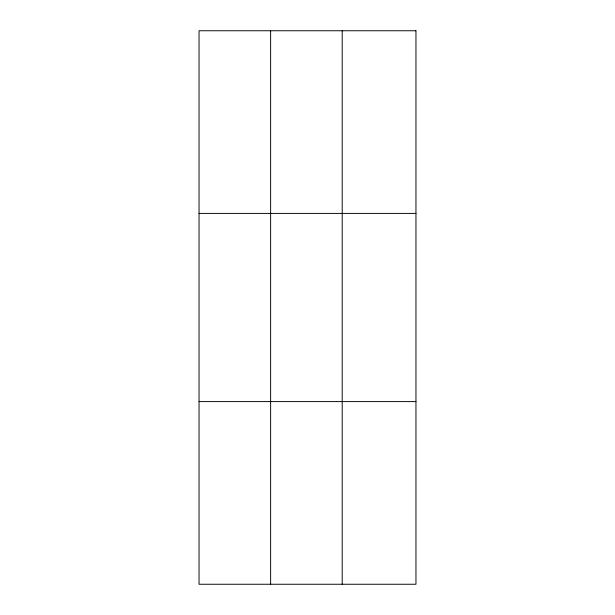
<?xml version="1.0" encoding="UTF-8"?>
<svg xmlns="http://www.w3.org/2000/svg" width="615" height="615" viewBox="0 0 615 615"><rect width="100%" height="100%" fill="white"/><g stroke="black" fill="none" stroke-linecap="round" stroke-linejoin="round"><path stroke-width="0.92" d="M270.623 30.75L270.623 584.25M342.209 30.75L342.209 584.25M199.045 213.405L415.955 213.405M199.045 401.595L415.955 401.595M415.955 30.75L415.955 584.25L199.045 584.25L199.045 30.75L415.955 30.75"/></g></svg>
